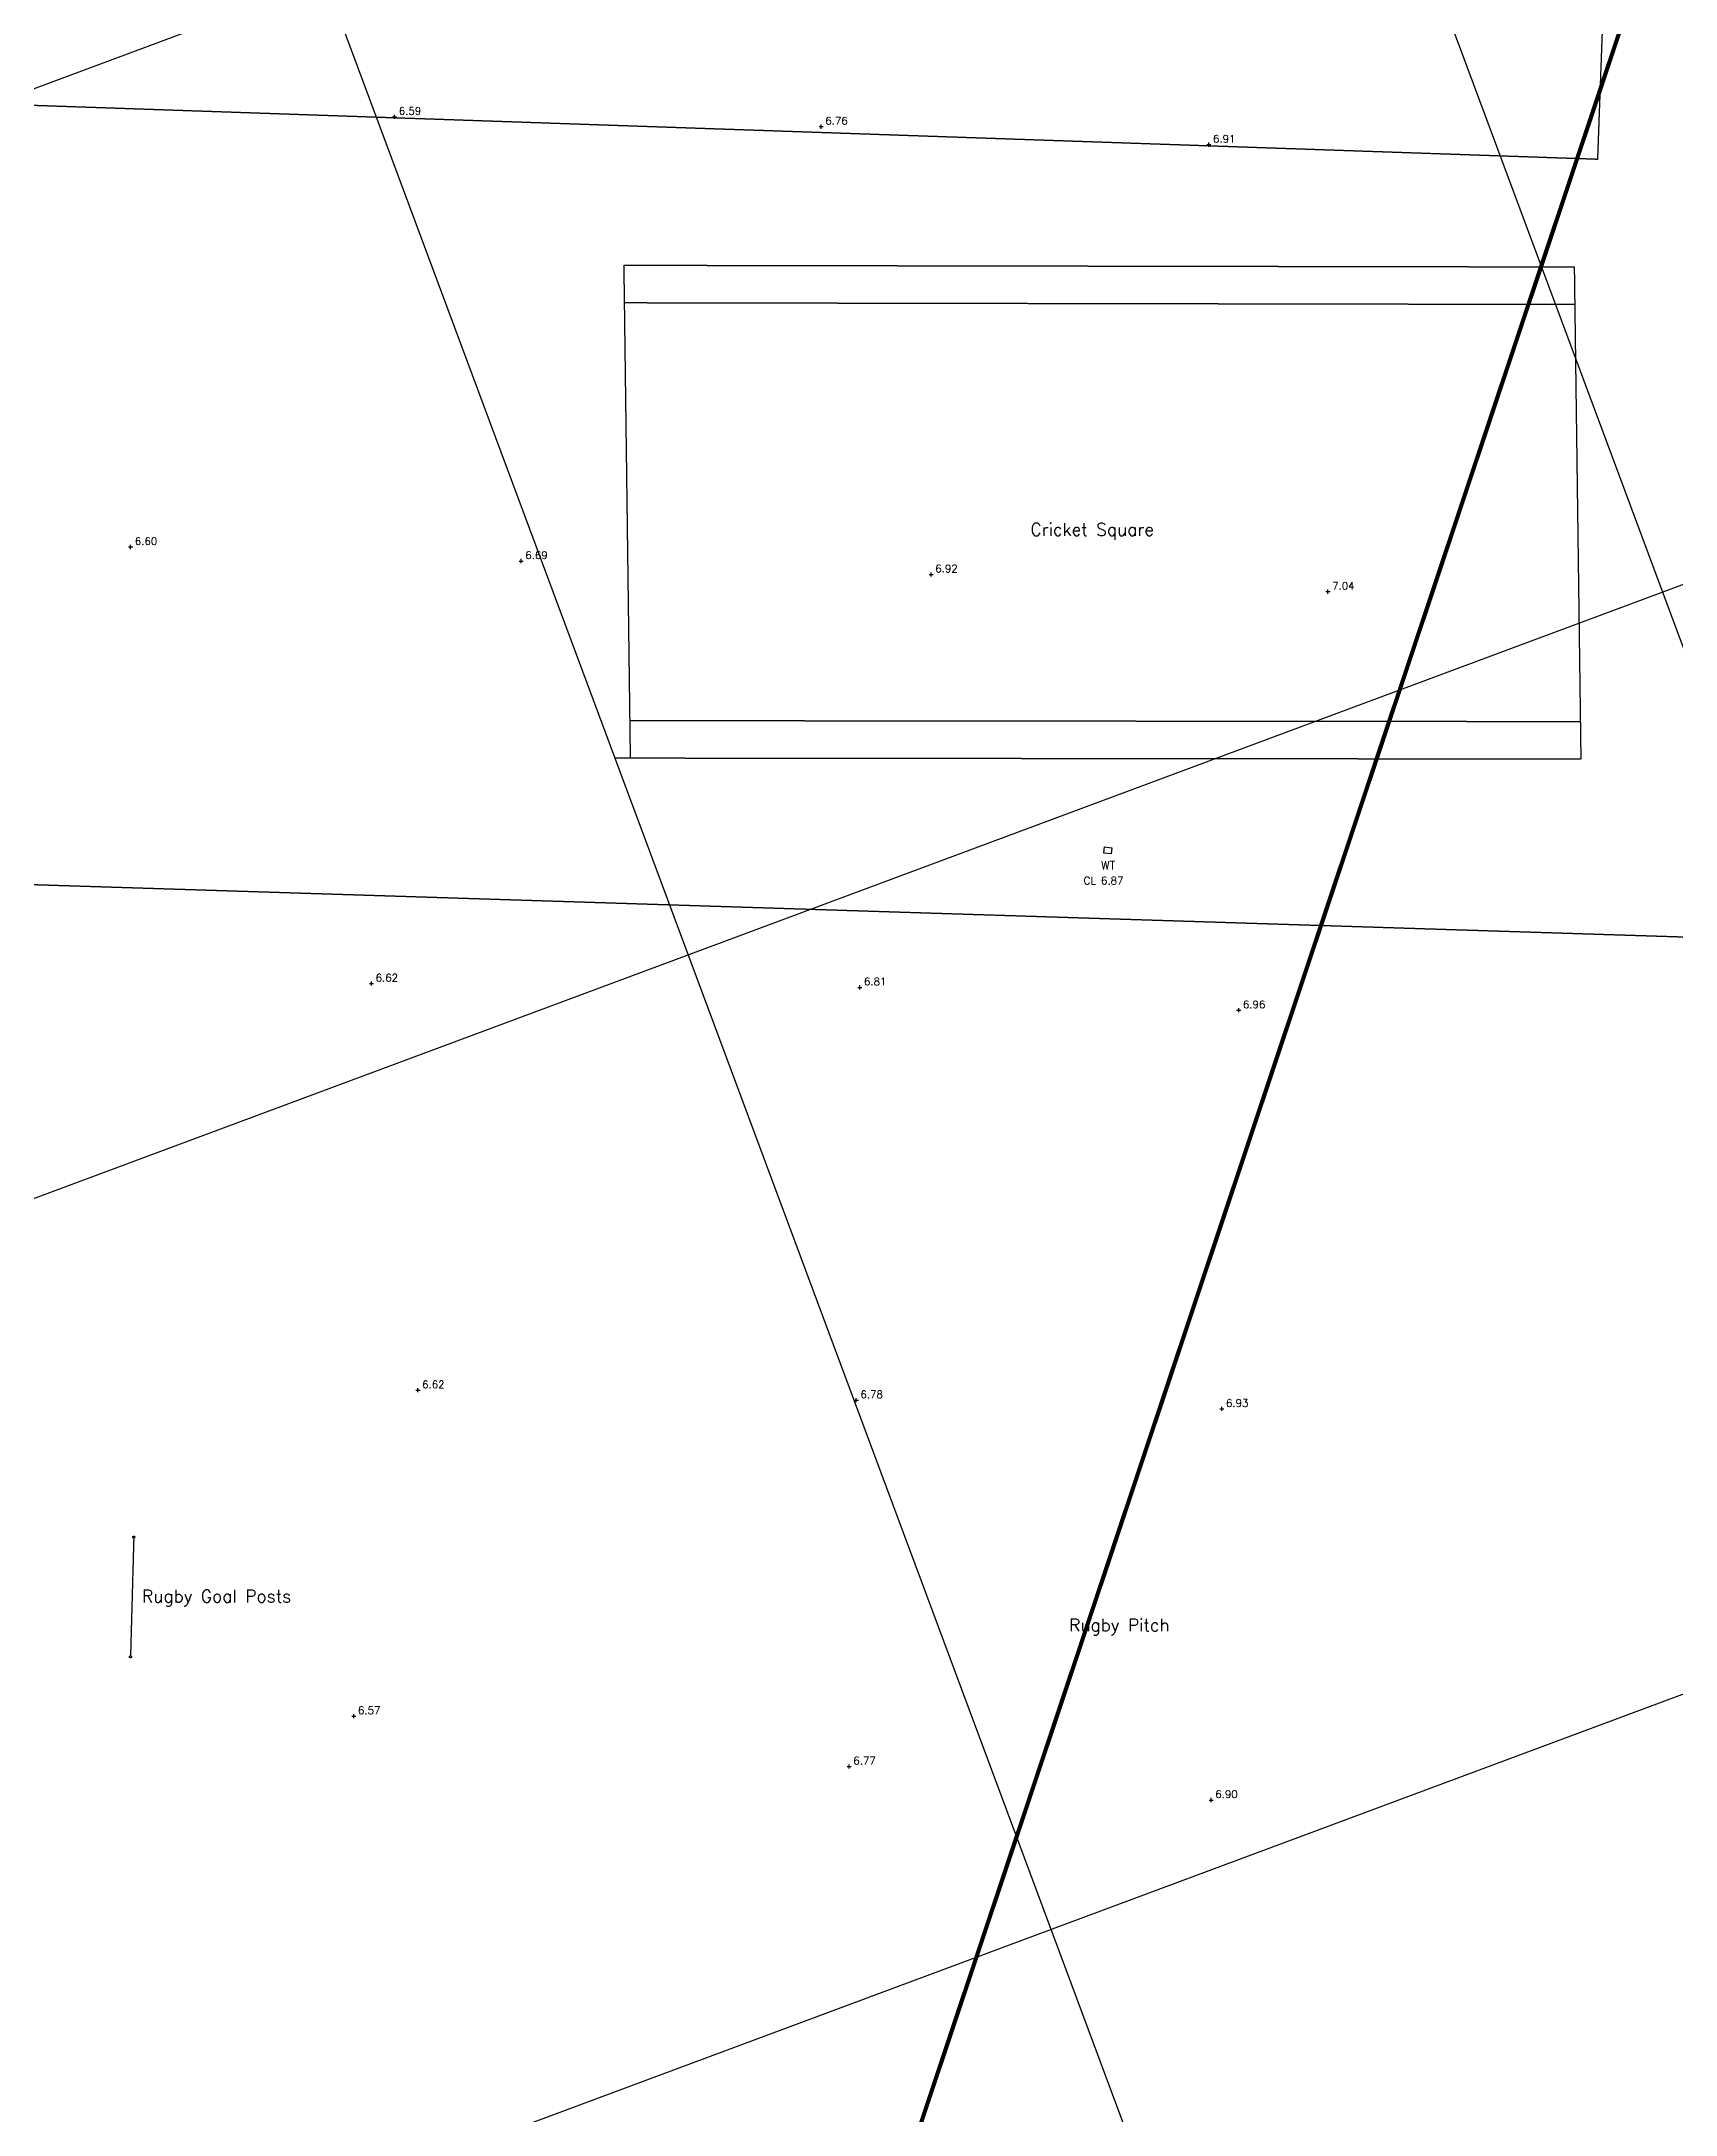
# Model space of a CAD drawing. Extents: x -4000 to 590500, y -6503 to 470250.
# Drawn here: x 134256 to 212822, y 186013 to 285682 of the extents above; entities that cross this region are included whole.
import ezdxf
from ezdxf.enums import TextEntityAlignment as Align

# ---------------------------------------------------------------- set-up
doc = ezdxf.new("R2010")
doc.units = 0
doc.header["$LTSCALE"] = 0.0508
doc.linetypes.add('DASHED', pattern=[19.05, 12.7, -6.35])
for name, color, linetype in [('GRID', 253, 'CONTINUOUS'), ('LEVEL', 1, 'CONTINUOUS'), ('SERVICE', 1, 'CONTINUOUS'), ('SPORTS_PITCH', 5, 'DASHED'), ('TEXT', 7, 'CONTINUOUS'), ('WATER', 6, 'CONTINUOUS')]:
    doc.layers.add(name, color=color, linetype=linetype)
doc.styles.add('ROMANS', font='Romans.shx')

msp = doc.modelspace()

# ---------------------------------------------------------------- linework, layer by layer
at = {"layer": 'GRID', "linetype": 'Continuous', "flags": 128}
for points in [[(255373, 0), (82229, 465000)], [(308727, 0), (135582, 465000)], [(0, 233568), (535000, 432777)], [(0, 180214), (535000, 379423)], [(0, 126860), (535000, 326070)]]:
    msp.add_lwpolyline(points, dxfattribs=at)
at = {"layer": 'LEVEL', "flags": 128}
for points in [[(151236, 281960), (151236, 282160)], [(151136, 282060), (151336, 282060)], [(171642, 281589), (171842, 281589)], [(171742, 281489), (171742, 281689)], [(190285, 280722), (190485, 280722)], [(190385, 280622), (190385, 280822)], [(138444, 261378), (138644, 261378)], [(138544, 261278), (138544, 261478)], [(157219, 260701), (157419, 260701)], [(157319, 260601), (157319, 260801)], [(177029, 259959), (177029, 260159)], [(176929, 260059), (177129, 260059)], [(196009, 259231), (196209, 259231)], [(196109, 259131), (196109, 259331)], [(150021, 240388), (150221, 240388)], [(150121, 240288), (150121, 240488)], [(173501, 240206), (173701, 240206)], [(173601, 240106), (173601, 240306)], [(191719, 239105), (191919, 239105)], [(191819, 239005), (191819, 239205)], [(152257, 220837), (152457, 220837)], [(152357, 220737), (152357, 220937)], [(173332, 220356), (173532, 220356)], [(173432, 220256), (173432, 220456)], [(190906, 219941), (191106, 219941)], [(191006, 219841), (191006, 220041)], [(149171, 205168), (149371, 205168)], [(149271, 205068), (149271, 205268)], [(172990, 202749), (173190, 202749)], [(173090, 202649), (173090, 202849)], [(190394, 201135), (190594, 201135)], [(190494, 201035), (190494, 201235)]]:
    msp.add_lwpolyline(points, dxfattribs=at)
at = {"layer": 'SERVICE', "linetype": 'Continuous', "flags": 128}
msp.add_lwpolyline([(185689, 246620), (185341, 246655), (185371, 246954), (185719, 246919)], close=True, dxfattribs=at)
at = {"layer": 'SPORTS_PITCH', "linetype": 'DASHED'}
for p, q in [((162268, 274926), (207951, 274846)), ((162578, 251219), (162268, 274926)), ((207951, 274846), (208268, 251174)), ((162291, 273126), (207975, 273046)), ((208244, 252974), (162554, 253020)), ((208268, 251174), (161830, 251220))]:
    msp.add_line(p, q, dxfattribs=at)
at = {"layer": 'SPORTS_PITCH', "linetype": 'DASHED', "flags": 128}
for points in [[(209068, 280012), (90279, 284104), (92553, 338928), (211062, 334705)], [(123947, 177139), (126036, 245398), (250846, 241440), (248585, 173109)]]:
    msp.add_lwpolyline(points, close=True, dxfattribs=at)
msp.add_lwpolyline([(138692, 213722), (138536, 208066)], dxfattribs=at)
at = {"layer": 'SPORTS_PITCH', "linetype": 'DASHED'}
for centre in [(138693, 213772), (138535, 208016)]:
    msp.add_circle(centre, 50, dxfattribs=at)
at = {"layer": 'WATER', "linetype": 'Continuous', "const_width": 200, "flags": 128}
msp.add_lwpolyline([(114544, 0), (261622, 440305)], dxfattribs=at)

# ---------------------------------------------------------------- texts
at = {"layer": 'LEVEL', "style": 'ROMANS'}
for s, p in [('6.59', (151436, 282160)), ('6.76', (171942, 281689)), ('6.91', (190585, 280822)), ('6.60', (138744, 261478)), ('6.69', (157519, 260801)), ('6.92', (177229, 260159)), ('7.04', (196309, 259331)), ('6.62', (150321, 240488)), ('6.81', (173801, 240306)), ('6.96', (192019, 239205)), ('6.62', (152557, 220937)), ('6.78', (173632, 220456)), ('6.93', (191206, 220041)), ('6.57', (149471, 205268)), ('6.77', (173290, 202849)), ('6.90', (190694, 201235))]:
    msp.add_text(s, height=360, dxfattribs=at).set_placement(p)
at = {"layer": 'TEXT', "style": 'ROMANS'}
for s, height, p in [('Cricket Square', 600, (181804, 261921)), ('CL 6.87', 360, (184366, 245157)), ('Rugby Goal Posts', 600, (139091, 210635)), ('Rugby Pitch', 600, (183664, 209247))]:
    msp.add_text(s, height=height, dxfattribs=at).set_placement(p)
msp.add_text('WT', height=400, dxfattribs=at).set_placement((185544, 246074), align=Align.MIDDLE_CENTER)

doc.saveas('drawing.dxf')
